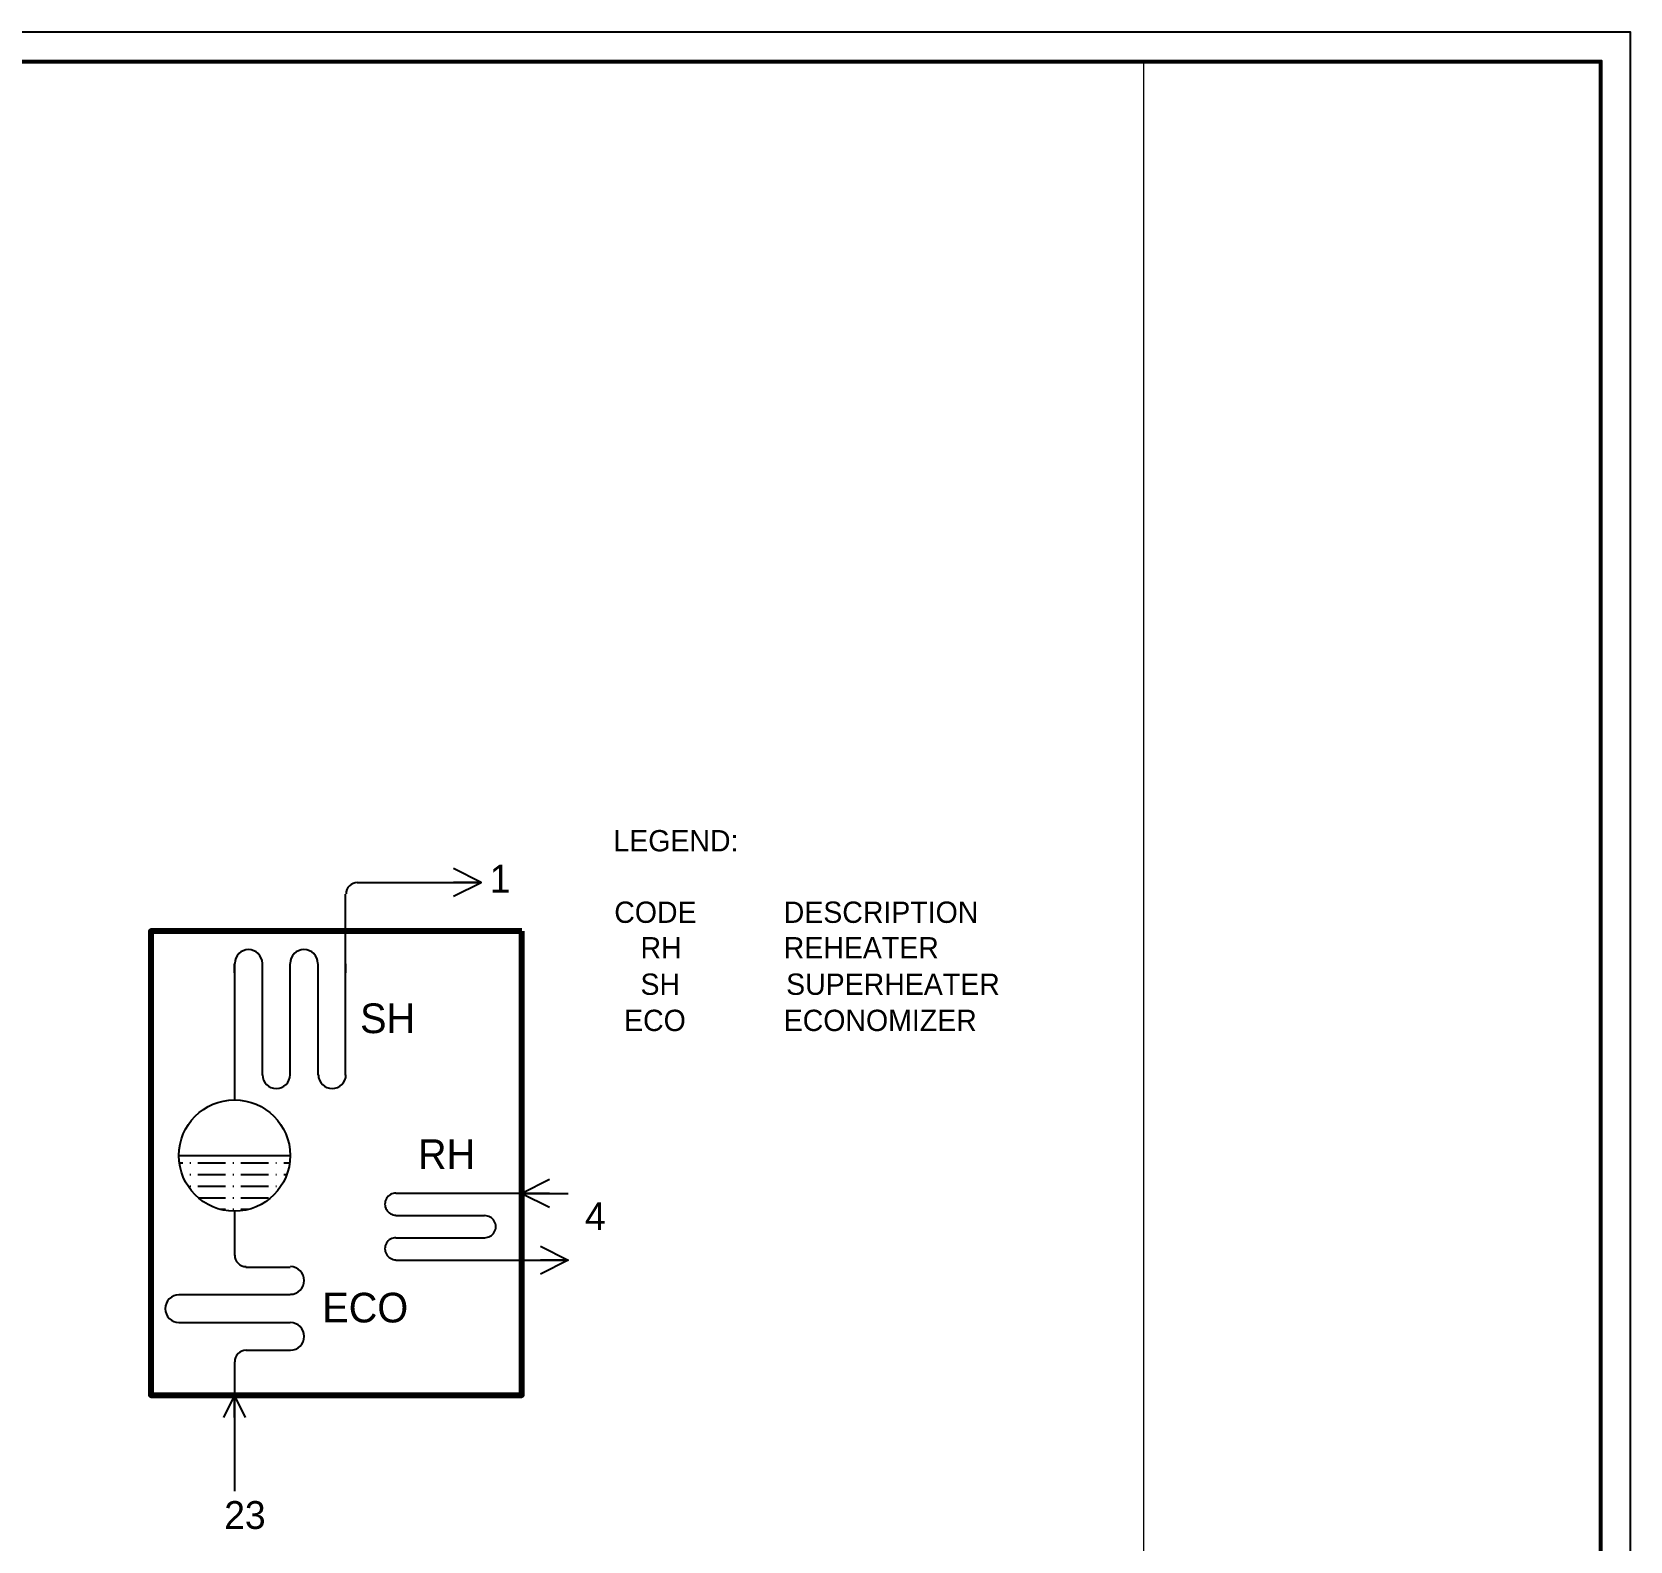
# Model space of a CAD drawing. Header units: inches. Extents: x 25089 to 72263, y 7867 to 40899.
# Drawn here: x 55025 to 72263, y 24630 to 40899 of the extents above; entities that cross this region are included whole.
import ezdxf

# ---------------------------------------------------------------- set-up
doc = ezdxf.new("R2010")
doc.units = ezdxf.units.IN
doc.header["$MEASUREMENT"] = 0
for name, color, linetype in [('FRAME', 6, 'Continuous'), ('PDF_0', 7, 'Continuous'), ('PDF_MAIN LINE', 7, 'Continuous'), ('PDF_Text', 7, 'Continuous')]:
    doc.layers.add(name, color=color, linetype=linetype)
doc.layers.add('schematic lines', color=110, linetype='Continuous', lineweight=25)
doc.styles.add('PDF Century Gothic', font='GOTHIC.TTF')

# ---------------------------------------------------------------- blocks, each defined once
blk = doc.blocks.new('AHHMS TEMPLATE')
at = {"layer": 'FRAME'}
for points in [[(-1546387, 77509), (-1546387, 118799), (-1487419, 118799), (-1487419, 77509)], [(-1546387, 118799), (-1487419, 118799), (-1487419, 77509), (-1546387, 77509)], [(-1546002, 77893), (-1546002, 118415), (-1487804, 118415), (-1487804, 77893)], [(-1545990, 77906), (-1545990, 118402), (-1487816, 118402), (-1487816, 77906)], [(-1545977, 77919), (-1545977, 118389), (-1487829, 118389), (-1487829, 77919)]]:
    blk.add_lwpolyline(points, close=True, dxfattribs=at)
at = {"layer": 'FRAME', "color": 6, "const_width": 25.6}
blk.add_lwpolyline([(-1487816, 118402), (-1487816, 77906), (-1545990, 77906), (-1545990, 118402)], close=True, dxfattribs=at)
at = {"layer": 'FRAME', "color": 6, "const_width": 17.9}
blk.add_lwpolyline([(-1493977, 118389), (-1493977, 77919)], dxfattribs=at)

msp = doc.modelspace()

# ---------------------------------------------------------------- linework, layer by layer
at = {"layer": 'PDF_0', "lineweight": 100}
msp.add_lwpolyline([(60310, 31205), (56307, 31205), (56307, 26202), (60310, 26202)], close=True, dxfattribs=at)
at = {"layer": 'PDF_0', "lineweight": 25}
for points in [[(58408, 29654), (58408, 31205)], [(57208, 30755), (57208, 30854), (57208, 30703), (57208, 29386)], [(57507, 30854), (57507, 29654)], [(57810, 29654), (57810, 30854)], [(58109, 30854), (58109, 29654)], [(58408, 30755), (58408, 30854), (58408, 30755)], [(57810, 28784), (56610, 28784)], [(56614, 28706), (56653, 28706)], [(56727, 28706), (56740, 28706)], [(56813, 28706), (57112, 28706)], [(57190, 28706), (57203, 28706)], [(57277, 28706), (57576, 28706)], [(57654, 28706), (57663, 28706)], [(57741, 28706), (57806, 28706)], [(56644, 28580), (56653, 28580)], [(56727, 28580), (56740, 28580)], [(56727, 28454), (56740, 28454)], [(56813, 28580), (57112, 28580)], [(56813, 28454), (57112, 28454)], [(57190, 28580), (57203, 28580)], [(57190, 28454), (57203, 28454)], [(57277, 28580), (57576, 28580)], [(57277, 28454), (57576, 28454)], [(57654, 28580), (57663, 28580)], [(57654, 28454), (57663, 28454)], [(57741, 28580), (57771, 28580)], [(56818, 28329), (57112, 28329)], [(57190, 28329), (57203, 28329)], [(57277, 28329), (57576, 28329)], [(60310, 28376), (58949, 28376)], [(57052, 28207), (57112, 28207)], [(57190, 28207), (57203, 28207)], [(57208, 28186), (57208, 27709)], [(57277, 28207), (57364, 28207)], [(58949, 28138), (59907, 28138)], [(59907, 27896), (58949, 27896)], [(57333, 27584), (57810, 27584)], [(58949, 27657), (60310, 27657)], [(57810, 27285), (56610, 27285)], [(56610, 26986), (57810, 26986)], [(57208, 26561), (57208, 26202), (57208, 25166)], [(57810, 26683), (57333, 26683)], [(57329, 25963), (57208, 26202), (57208, 25963), (57208, 26202), (57091, 25963)]]:
    msp.add_lwpolyline(points, dxfattribs=at)
msp.add_circle((57210, 28786), 600, dxfattribs=at)
for centre, radius, start, end in [((57361, 30857), 149, 0.0002, 179.9998), ((57959, 30857), 149, 0.0002, 179.9998), ((57660, 29657), 149, 180.0002, 359.9998), ((58263, 29657), 149, 180.0002, 359.9998), ((58951, 28262), 119, 89.9999, 270.0001), ((59909, 28019), 119, 269.9999, 90.0001), ((58951, 27781), 119, 89.9999, 270.0001), ((57335, 27711), 123, 179.9997, 270.0003), ((57812, 27439), 149, 270.0002, 89.9998), ((56612, 27135), 149, 90.0002, 269.9998), ((57812, 26836), 149, 270.0002, 89.9998), ((57335, 26563), 123, 89.9997, 180.0003)]:
    msp.add_arc(centre, radius, start, end, dxfattribs=at)
at = {"layer": 'PDF_MAIN LINE', "lineweight": 25}
for points in [[(58533, 31730), (59872, 31730), (59573, 31881)], [(59573, 31582), (59872, 31730), (59573, 31730)], [(58408, 31205), (58408, 31604)], [(60608, 28528), (60310, 28376), (60608, 28376), (60310, 28376), (60608, 28229)], [(60310, 28376), (60808, 28376)], [(60509, 27809), (60808, 27657), (60509, 27657), (60808, 27657), (60509, 27506)], [(60310, 27657), (60808, 27657)]]:
    msp.add_lwpolyline(points, dxfattribs=at)
msp.add_arc((58536, 31606), 123, 89.9997, 180.0003, dxfattribs=at)

# ---------------------------------------------------------------- block references
at = {"layer": 'schematic lines', "xscale": 0.8, "yscale": 0.8, "zscale": 0.8}
msp.add_blockref('AHHMS TEMPLATE', (1262198, -54140), dxfattribs=at)

# ---------------------------------------------------------------- texts
at = {"layer": 'PDF_Text', "attachment_point": 7, "style": 'PDF Century Gothic'}
for s, insert, char_height in [('LEGEND:', (61297, 32062), 229.7), ('1', (59963, 31621), 300), ('CODE', (61306, 31291), 229.7), ('DESCRIPTION', (63134, 31291), 229.7), ('RH', (61589, 30911), 229.7), ('REHEATER', (63134, 30911), 229.7), ('SH', (61589, 30515), 229.7), ('SUPERHEATER', (63160, 30515), 229.7), ('SH', (58564, 30101), 320), ('ECO', (61412, 30125), 229.7), ('ECONOMIZER', (63134, 30125), 229.7), ('RH', (59188, 28641), 320), ('4', (60990, 27982), 300), ('ECO', (58156, 26982), 320), ('23', (57099, 24756), 300)]:
    msp.add_mtext(s, dxfattribs=dict(at, insert=insert, char_height=char_height))

doc.saveas('drawing.dxf')
